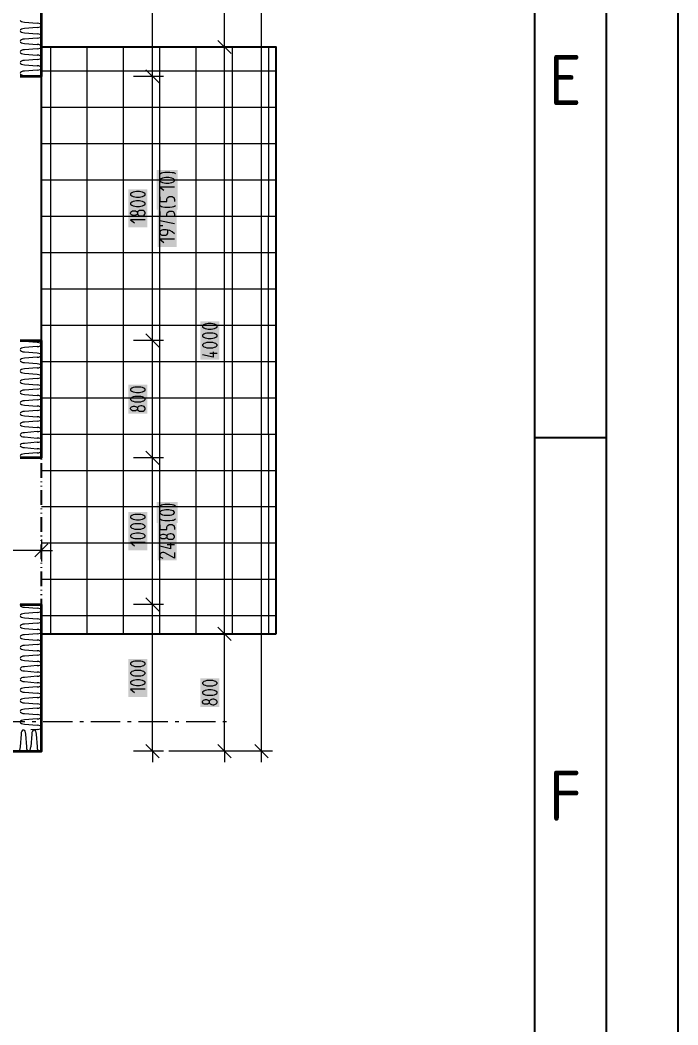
# Model space of a CAD drawing. Header units: millimetres. Extents: x 0 to 594, y 0 to 420.
# Drawn here: x 548.1 to 594, y 119 to 189.2 of the extents above; entities that cross this region are included whole.
import ezdxf

# ---------------------------------------------------------------- set-up
doc = ezdxf.new("R2010")
doc.units = ezdxf.units.MM
doc.header["$LTSCALE"] = 8
for name, color, linetype in [('035', 5, 'Continuous'), ('07', 7, 'Continuous'), ('PDF_Koty delkove', 7, 'Continuous'), ('PDF_Obecne 0.25', 7, 'Continuous'), ('PDF_Okna', 7, 'Continuous'), ('PDF_Osy hlavni', 7, 'Continuous'), ('PDF_Srafy', 7, 'Continuous'), ('PDF_Steny sendvic', 7, 'Continuous'), ('PDF_Zatepleni', 7, 'Continuous')]:
    doc.layers.add(name, color=color, linetype=linetype)
doc.styles.add('ISO Proportional', font='isocp.shx')

# ---------------------------------------------------------------- blocks, each defined once
blk = doc.blocks.new('IEC_border_a2')
at = {"layer": '035'}
for p, q in [((584, 10), (584, 410)), ((589, 159.962), (584.017, 159.962))]:
    blk.add_line(p, q, dxfattribs=at)
blk.add_lwpolyline([(0, 420), (594, 420), (594, 0), (0, 0)], close=True, dxfattribs=at)
at = {"layer": '07'}
blk.add_lwpolyline([(5, 415), (589, 415), (589, 5), (5, 5)], close=True, dxfattribs=at)
at = {"layer": '035', "style": 'ISO Proportional'}
for s, p in [('E', (585.017, 183.216)), ('F', (585.017, 133.216))]:
    blk.add_text(s, height=3.5, dxfattribs=at).set_placement(p)

msp = doc.modelspace()

# ---------------------------------------------------------------- linework, layer by layer
at = {"layer": 'PDF_Koty delkove', "lineweight": 18}
for points in [[(562.342, 138.074), (562.342, 146.274), (562.342, 187.274), (562.342, 225.352), (562.342, 246.672), (562.342, 284.748), (562.342, 333.95), (562.342, 350.348)], [(557.319, 138.074), (557.319, 143.658), (557.319, 144.157), (557.319, 148.324), (557.319, 148.584), (557.319, 148.924), (557.319, 157.224), (557.319, 157.269), (557.319, 158.574), (557.319, 166.774), (557.319, 174.309), (557.319, 174.816), (557.319, 179.076), (557.319, 179.742), (557.319, 185.224), (557.319, 225.352), (557.319, 238.985), (557.319, 246.672), (557.319, 286.801), (557.319, 297.05), (557.319, 305.25), (557.319, 323.7), (557.319, 333.95)], [(564.929, 138.074), (564.929, 333.95)], [(562.803, 186.813), (561.88, 187.735)], [(562.342, 187.274), (561.983, 187.274), (558.447, 187.274)], [(563.11, 187.274), (562.342, 187.274), (561.573, 187.274)], [(557.78, 184.763), (556.858, 185.685)], [(557.319, 185.224), (556.96, 185.224), (555.987, 185.224)], [(558.088, 185.224), (557.319, 185.224), (556.55, 185.224)], [(557.832, 178.423), (557.866, 178.451), (557.934, 178.492), (558.036, 178.519), (558.173, 178.533), (558.514, 178.533), (558.686, 178.519), (558.788, 178.506), (558.857, 178.478), (558.924, 178.423)], [(558.857, 177.494), (557.832, 177.494), (558.104, 177.276)], [(556.396, 176.52), (556.191, 176.52), (556.089, 176.506), (555.969, 176.478), (555.867, 176.437), (555.798, 176.383), (555.782, 176.355), (555.782, 176.301), (555.798, 176.273), (555.867, 176.219), (555.969, 176.178), (556.089, 176.15), (556.191, 176.136), (556.396, 176.136), (556.498, 176.15), (556.618, 176.178), (556.721, 176.219), (556.789, 176.273), (556.807, 176.301), (556.807, 176.355), (556.789, 176.383), (556.721, 176.437), (556.618, 176.478), (556.498, 176.506), (556.396, 176.52)], [(557.832, 176.811), (557.832, 176.483), (558.309, 176.483), (558.309, 176.62), (558.344, 176.715), (558.395, 176.77), (558.481, 176.824), (558.548, 176.838), (558.617, 176.838), (558.686, 176.824), (558.753, 176.797), (558.804, 176.756), (558.839, 176.702), (558.857, 176.62)], [(558.857, 176.62), (558.857, 176.483)], [(556.259, 175.616), (556.242, 175.589), (556.191, 175.548), (556.123, 175.521), (556.054, 175.507), (555.986, 175.507), (555.918, 175.521), (555.849, 175.548), (555.798, 175.603), (555.782, 175.644), (555.782, 175.698), (555.798, 175.739), (555.849, 175.794), (555.918, 175.821), (555.986, 175.835), (556.054, 175.835), (556.123, 175.821), (556.191, 175.794), (556.242, 175.753), (556.259, 175.726)], [(558.924, 176.182), (558.857, 176.128), (558.788, 176.1), (558.686, 176.087), (558.514, 176.073), (558.173, 176.073), (558.036, 176.087), (557.934, 176.114), (557.866, 176.155), (557.832, 176.182)], [(557.832, 175.79), (557.832, 175.462), (558.309, 175.462), (558.309, 175.598), (558.344, 175.694), (558.395, 175.749), (558.481, 175.803), (558.548, 175.817), (558.617, 175.817), (558.686, 175.803), (558.753, 175.776), (558.804, 175.735), (558.839, 175.68), (558.857, 175.598), (558.857, 175.462)], [(556.807, 175.205), (555.782, 175.205)], [(555.782, 175.205), (556.054, 174.987)], [(558.036, 174.778), (557.832, 174.778), (557.832, 175.161), (558.857, 174.942)], [(558.857, 174.232), (558.686, 174.368), (558.514, 174.45), (558.276, 174.505), (558.036, 174.505), (557.968, 174.491), (557.917, 174.464), (557.883, 174.437), (557.848, 174.396), (557.832, 174.341), (557.832, 174.286)], [(557.832, 174.286), (557.848, 174.232), (557.883, 174.191), (557.917, 174.163), (557.968, 174.136), (558.036, 174.122), (558.173, 174.122), (558.241, 174.136), (558.309, 174.163), (558.361, 174.232), (558.378, 174.286), (558.378, 174.478)], [(558.857, 173.849), (557.832, 173.849), (558.104, 173.63)], [(561.418, 167.952), (561.213, 167.952), (561.112, 167.938), (560.992, 167.911), (560.889, 167.87), (560.821, 167.815), (560.804, 167.787), (560.804, 167.733)], [(560.804, 167.733), (560.821, 167.705), (560.889, 167.651), (560.992, 167.61), (561.112, 167.582), (561.213, 167.568), (561.418, 167.568), (561.521, 167.582), (561.641, 167.61), (561.743, 167.651), (561.812, 167.705), (561.829, 167.733), (561.829, 167.787), (561.812, 167.815), (561.743, 167.87), (561.641, 167.911), (561.521, 167.938), (561.418, 167.952)], [(557.78, 166.313), (556.858, 167.235)], [(557.319, 166.774), (557.311, 166.774), (557.305, 166.774), (557.266, 166.774), (557.261, 166.774), (556.96, 166.774), (555.987, 166.774)], [(558.088, 166.774), (557.319, 166.774), (556.55, 166.774)], [(560.821, 166.501), (560.804, 166.473), (560.804, 166.419), (560.821, 166.391), (560.889, 166.337), (560.992, 166.296), (561.112, 166.268), (561.213, 166.254), (561.418, 166.254), (561.521, 166.268), (561.641, 166.296), (561.743, 166.337), (561.812, 166.391), (561.829, 166.419), (561.829, 166.473), (561.812, 166.501), (561.743, 166.555), (561.641, 166.597), (561.521, 166.624), (561.418, 166.638)], [(561.418, 166.638), (561.213, 166.638), (561.112, 166.624), (560.992, 166.597), (560.889, 166.555), (560.821, 166.501)], [(561.555, 165.981), (561.555, 165.597), (560.804, 165.762)], [(561.829, 165.871), (561.317, 165.871)], [(556.259, 161.963), (556.242, 161.936), (556.191, 161.895), (556.123, 161.867), (556.054, 161.853), (555.986, 161.853), (555.918, 161.867), (555.849, 161.895), (555.798, 161.95), (555.782, 161.991), (555.782, 162.045), (555.798, 162.086), (555.849, 162.141), (555.918, 162.168), (555.986, 162.182), (556.054, 162.182), (556.123, 162.168), (556.191, 162.141), (556.242, 162.1)], [(556.242, 162.1), (556.259, 162.073)], [(557.78, 158.113), (556.858, 159.036)], [(557.319, 158.574), (557.195, 158.574), (557.192, 158.574), (557.166, 158.574), (557.162, 158.574), (556.96, 158.574), (555.987, 158.574)], [(558.088, 158.574), (557.319, 158.574), (556.55, 158.574)], [(557.832, 155.217), (557.866, 155.245), (557.934, 155.286), (558.036, 155.313), (558.173, 155.327), (558.514, 155.327), (558.686, 155.313), (558.788, 155.3), (558.857, 155.272), (558.924, 155.217)], [(556.396, 154.627), (556.191, 154.627), (556.089, 154.613), (555.969, 154.586), (555.867, 154.545), (555.798, 154.49), (555.782, 154.463), (555.782, 154.408), (555.798, 154.38), (555.867, 154.326), (555.969, 154.285), (556.089, 154.257), (556.191, 154.243), (556.396, 154.243), (556.498, 154.257), (556.618, 154.285), (556.721, 154.326), (556.789, 154.38), (556.807, 154.408), (556.807, 154.463), (556.789, 154.49), (556.721, 154.545), (556.618, 154.586), (556.498, 154.613)], [(556.498, 154.613), (556.396, 154.627)], [(558.446, 154.944), (558.241, 154.944), (558.139, 154.93), (558.019, 154.903), (557.917, 154.862), (557.848, 154.808), (557.832, 154.78), (557.832, 154.726), (557.848, 154.698), (557.917, 154.644), (558.019, 154.603), (558.139, 154.575), (558.241, 154.561), (558.446, 154.561), (558.548, 154.575), (558.668, 154.603), (558.771, 154.644), (558.839, 154.698), (558.857, 154.726), (558.857, 154.78), (558.839, 154.808), (558.771, 154.862)], [(558.771, 154.862), (558.668, 154.903), (558.548, 154.93), (558.446, 154.944)], [(558.924, 154.289), (558.857, 154.234), (558.788, 154.207), (558.686, 154.193), (558.514, 154.179), (558.173, 154.179), (558.036, 154.193), (557.934, 154.221), (557.866, 154.262), (557.832, 154.289)], [(557.832, 153.896), (557.832, 153.568), (558.309, 153.568), (558.309, 153.705), (558.344, 153.8), (558.395, 153.855), (558.481, 153.909), (558.548, 153.923), (558.617, 153.923), (558.686, 153.909), (558.753, 153.882), (558.804, 153.841), (558.839, 153.787), (558.857, 153.705), (558.857, 153.568)], [(556.396, 153.313), (556.191, 153.313), (556.089, 153.299), (555.969, 153.272), (555.867, 153.231), (555.798, 153.176), (555.782, 153.148), (555.782, 153.094), (555.798, 153.066), (555.867, 153.012), (555.969, 152.971), (556.089, 152.943), (556.191, 152.929), (556.396, 152.929), (556.498, 152.943), (556.618, 152.971), (556.721, 153.012), (556.789, 153.066), (556.807, 153.094), (556.807, 153.148), (556.789, 153.176), (556.721, 153.231)], [(556.721, 153.231), (556.618, 153.272), (556.498, 153.299), (556.396, 153.313)], [(558.309, 153.021), (558.292, 152.994), (558.241, 152.953), (558.173, 152.926), (558.104, 152.912), (558.036, 152.912), (557.968, 152.926), (557.899, 152.953), (557.848, 153.008), (557.832, 153.049), (557.832, 153.103), (557.848, 153.144), (557.899, 153.199), (557.968, 153.226)], [(557.968, 153.226), (558.036, 153.24), (558.104, 153.24), (558.173, 153.226), (558.241, 153.199), (558.292, 153.158), (558.309, 153.131)], [(550.018, 152.573), (549.096, 151.65)], [(549.557, 152.88), (549.557, 152.111), (549.557, 151.343)], [(556.807, 152.656), (555.782, 152.656), (556.054, 152.437)], [(558.583, 152.611), (558.583, 152.228), (557.832, 152.393)], [(558.857, 152.502), (558.344, 152.502)], [(549.557, 152.111), (545.764, 152.111), (543.801, 152.111), (503.945, 152.111), (501.177, 152.111), (500.926, 152.111), (484.253, 152.111), (479.786, 152.111), (459.665, 152.111), (457.459, 152.111), (457.409, 152.111), (456.898, 152.111), (441.762, 152.111), (431.818, 152.111), (428.355, 152.111), (416.513, 152.111), (415.268, 152.111)], [(549.557, 152.111), (550.326, 152.111)], [(558.857, 151.955), (558.857, 151.572), (558.173, 151.928), (558.104, 151.955), (558.002, 151.955), (557.934, 151.928), (557.883, 151.887), (557.848, 151.846), (557.832, 151.791), (557.832, 151.737), (557.848, 151.682), (557.883, 151.641), (557.934, 151.6), (558.036, 151.572)], [(557.319, 148.324), (557.15, 148.324), (557.149, 148.324), (557.051, 148.324), (557.05, 148.324), (557.04, 148.324), (557.038, 148.324), (556.96, 148.324), (555.987, 148.324)], [(558.088, 148.324), (557.319, 148.324), (556.55, 148.324)], [(557.78, 147.863), (556.858, 148.786)], [(562.803, 145.813), (561.88, 146.736)], [(562.342, 146.274), (561.983, 146.274), (558.447, 146.274)], [(563.11, 146.274), (562.342, 146.274), (561.573, 146.274)], [(556.396, 143.72), (556.191, 143.72), (556.089, 143.706), (555.969, 143.679), (555.867, 143.638), (555.798, 143.584), (555.782, 143.556), (555.782, 143.501), (555.798, 143.473), (555.867, 143.419), (555.969, 143.378), (556.089, 143.35), (556.191, 143.336), (556.396, 143.336), (556.498, 143.35), (556.618, 143.378), (556.721, 143.419), (556.789, 143.473), (556.807, 143.501), (556.807, 143.556), (556.789, 143.584), (556.721, 143.638)], [(556.721, 143.638), (556.618, 143.679), (556.498, 143.706), (556.396, 143.72)], [(556.807, 142.406), (555.782, 142.406), (556.054, 142.187)], [(561.418, 142.366), (561.213, 142.366), (561.112, 142.352), (560.992, 142.325), (560.889, 142.284), (560.821, 142.23), (560.804, 142.202)], [(560.804, 142.202), (560.804, 142.148), (560.821, 142.12), (560.889, 142.066), (560.992, 142.025), (561.112, 141.997), (561.213, 141.983), (561.418, 141.983), (561.521, 141.997), (561.641, 142.025), (561.743, 142.066), (561.812, 142.12), (561.829, 142.148), (561.829, 142.202), (561.812, 142.23), (561.743, 142.284), (561.641, 142.325), (561.521, 142.352), (561.418, 142.366)], [(561.282, 141.463), (561.264, 141.436), (561.213, 141.395), (561.145, 141.368), (561.077, 141.354), (561.008, 141.354), (560.94, 141.368), (560.872, 141.395), (560.821, 141.45), (560.804, 141.491), (560.804, 141.545), (560.821, 141.586), (560.872, 141.641), (560.94, 141.668), (561.008, 141.682), (561.077, 141.682), (561.145, 141.668), (561.213, 141.641), (561.264, 141.6), (561.282, 141.573)], [(557.78, 137.613), (556.858, 138.536)], [(562.803, 137.613), (561.88, 138.536)], [(565.39, 137.613), (564.468, 138.536)], [(557.319, 138.074), (555.987, 138.074)], [(558.088, 138.074), (557.319, 138.074), (556.55, 138.074)], [(557.319, 138.074), (557.319, 137.306)], [(562.342, 138.074), (558.447, 138.074)], [(563.11, 138.074), (562.342, 138.074), (561.573, 138.074)], [(562.342, 138.074), (562.342, 137.306)], [(564.929, 137.306), (564.929, 138.074), (562.777, 138.074)], [(565.698, 138.074), (564.929, 138.074), (564.16, 138.074)]]:
    msp.add_lwpolyline(points, dxfattribs=at)
for points in [[(558.446, 178.15), (558.241, 178.15), (558.139, 178.136), (558.019, 178.109), (557.917, 178.068), (557.848, 178.014), (557.832, 177.986), (557.832, 177.932), (557.848, 177.904), (557.917, 177.85), (558.019, 177.809), (558.139, 177.781), (558.241, 177.767), (558.446, 177.767), (558.548, 177.781), (558.668, 177.809), (558.771, 177.85), (558.839, 177.904), (558.857, 177.932), (558.857, 177.986), (558.839, 178.014), (558.771, 178.068), (558.668, 178.109), (558.548, 178.136)], [(556.396, 177.177), (556.191, 177.177), (556.089, 177.163), (555.969, 177.136), (555.867, 177.094), (555.798, 177.04), (555.782, 177.012), (555.782, 176.958), (555.798, 176.93), (555.867, 176.876), (555.969, 176.835), (556.089, 176.807), (556.191, 176.793), (556.396, 176.793), (556.498, 176.807), (556.618, 176.835), (556.721, 176.876), (556.789, 176.93), (556.807, 176.958), (556.807, 177.012), (556.789, 177.04), (556.721, 177.094), (556.618, 177.136), (556.498, 177.163)], [(556.567, 175.863), (556.498, 175.863), (556.413, 175.849), (556.328, 175.808), (556.277, 175.753), (556.259, 175.726), (556.259, 175.616), (556.277, 175.589), (556.328, 175.534), (556.413, 175.493), (556.498, 175.479), (556.567, 175.479), (556.652, 175.493), (556.738, 175.534), (556.789, 175.589), (556.807, 175.644), (556.807, 175.698), (556.789, 175.753), (556.738, 175.808), (556.652, 175.849)], [(561.418, 167.295), (561.213, 167.295), (561.112, 167.281), (560.992, 167.254), (560.889, 167.213), (560.821, 167.158), (560.804, 167.13), (560.804, 167.076), (560.821, 167.048), (560.889, 166.994), (560.992, 166.953), (561.112, 166.925), (561.213, 166.911), (561.418, 166.911), (561.521, 166.925), (561.641, 166.953), (561.743, 166.994), (561.812, 167.048), (561.829, 167.076), (561.829, 167.13), (561.812, 167.158), (561.743, 167.213), (561.641, 167.254), (561.521, 167.281)], [(556.396, 163.523), (556.191, 163.523), (556.089, 163.509), (555.969, 163.482), (555.867, 163.441), (555.798, 163.387), (555.782, 163.359), (555.782, 163.305), (555.798, 163.277), (555.867, 163.223), (555.969, 163.182), (556.089, 163.154), (556.191, 163.14), (556.396, 163.14), (556.498, 163.154), (556.618, 163.182), (556.721, 163.223), (556.789, 163.277), (556.807, 163.305), (556.807, 163.359), (556.789, 163.387), (556.721, 163.441), (556.618, 163.482), (556.498, 163.509)], [(556.396, 162.866), (556.191, 162.866), (556.089, 162.852), (555.969, 162.825), (555.867, 162.784), (555.798, 162.73), (555.782, 162.702), (555.782, 162.648), (555.798, 162.62), (555.867, 162.566), (555.969, 162.524), (556.089, 162.497), (556.191, 162.483), (556.396, 162.483), (556.498, 162.497), (556.618, 162.524), (556.721, 162.566), (556.789, 162.62), (556.807, 162.648), (556.807, 162.702), (556.789, 162.73), (556.721, 162.784), (556.618, 162.825), (556.498, 162.852)], [(556.567, 162.209), (556.498, 162.209), (556.413, 162.195), (556.328, 162.155), (556.277, 162.1), (556.259, 162.073), (556.259, 161.963), (556.277, 161.936), (556.328, 161.881), (556.413, 161.84), (556.498, 161.826), (556.567, 161.826), (556.652, 161.84), (556.738, 161.881), (556.789, 161.936), (556.807, 161.991), (556.807, 162.045), (556.789, 162.1), (556.738, 162.155), (556.652, 162.195)], [(556.396, 153.97), (556.191, 153.97), (556.089, 153.956), (555.969, 153.929), (555.867, 153.888), (555.798, 153.833), (555.782, 153.805), (555.782, 153.751), (555.798, 153.723), (555.867, 153.669), (555.969, 153.628), (556.089, 153.6), (556.191, 153.586), (556.396, 153.586), (556.498, 153.6), (556.618, 153.628), (556.721, 153.669), (556.789, 153.723), (556.807, 153.751), (556.807, 153.805), (556.789, 153.833), (556.721, 153.888), (556.618, 153.929), (556.498, 153.956)], [(558.617, 153.267), (558.548, 153.267), (558.463, 153.253), (558.378, 153.213), (558.327, 153.158), (558.309, 153.131), (558.309, 153.021), (558.327, 152.994), (558.378, 152.939), (558.463, 152.898), (558.548, 152.884), (558.617, 152.884), (558.702, 152.898), (558.788, 152.939), (558.839, 152.994), (558.857, 153.049), (558.857, 153.103), (558.839, 153.158), (558.788, 153.213), (558.702, 153.253)], [(556.396, 144.377), (556.191, 144.377), (556.089, 144.363), (555.969, 144.336), (555.867, 144.295), (555.798, 144.241), (555.782, 144.213), (555.782, 144.158), (555.798, 144.131), (555.867, 144.076), (555.969, 144.035), (556.089, 144.007), (556.191, 143.993), (556.396, 143.993), (556.498, 144.007), (556.618, 144.035), (556.721, 144.076), (556.789, 144.131), (556.807, 144.158), (556.807, 144.213), (556.789, 144.241), (556.721, 144.295), (556.618, 144.336), (556.498, 144.363)], [(556.396, 143.063), (556.191, 143.063), (556.089, 143.049), (555.969, 143.022), (555.867, 142.981), (555.798, 142.926), (555.782, 142.899), (555.782, 142.844), (555.798, 142.816), (555.867, 142.762), (555.969, 142.721), (556.089, 142.693), (556.191, 142.679), (556.396, 142.679), (556.498, 142.693), (556.618, 142.721), (556.721, 142.762), (556.789, 142.816), (556.807, 142.844), (556.807, 142.899), (556.789, 142.926), (556.721, 142.981), (556.618, 143.022), (556.498, 143.049)], [(561.418, 143.023), (561.213, 143.023), (561.112, 143.009), (560.992, 142.982), (560.889, 142.941), (560.821, 142.887), (560.804, 142.859), (560.804, 142.805), (560.821, 142.777), (560.889, 142.723), (560.992, 142.682), (561.112, 142.654), (561.213, 142.64), (561.418, 142.64), (561.521, 142.654), (561.641, 142.682), (561.743, 142.723), (561.812, 142.777), (561.829, 142.805), (561.829, 142.859), (561.812, 142.887), (561.743, 142.941), (561.641, 142.982), (561.521, 143.009)], [(561.589, 141.709), (561.521, 141.709), (561.436, 141.695), (561.35, 141.655), (561.299, 141.6), (561.282, 141.573), (561.282, 141.463), (561.299, 141.436), (561.35, 141.381), (561.436, 141.34), (561.521, 141.326), (561.589, 141.326), (561.674, 141.34), (561.76, 141.381), (561.812, 141.436), (561.829, 141.491), (561.829, 141.545), (561.812, 141.6), (561.76, 141.655), (561.674, 141.695)]]:
    msp.add_lwpolyline(points, close=True, dxfattribs=at)
at = {"layer": 'PDF_Koty delkove', "color": 7, "lineweight": 18, "true_color": 0xffffff, "transparency": 33554559}
for points in [[(559.079, 175.919), (559.079, 178.686), (557.61, 175.919), (557.61, 178.686)], [(556.96, 174.668), (556.96, 177.33), (555.628, 174.668), (555.628, 177.33)], [(559.01, 173.312), (559.01, 175.97), (557.678, 173.312), (557.678, 175.97)], [(561.983, 165.443), (561.983, 168.105), (560.65, 165.443), (560.65, 168.105)], [(556.96, 161.672), (556.96, 163.677), (555.628, 161.672), (555.628, 163.677)], [(559.079, 154.025), (559.079, 155.481), (557.61, 154.025), (557.61, 155.481)], [(556.96, 152.118), (556.96, 154.78), (555.628, 152.118), (555.628, 154.78)], [(559.01, 151.418), (559.01, 154.076), (557.678, 151.418), (557.678, 154.076)], [(556.96, 141.868), (556.96, 144.53), (555.628, 141.868), (555.628, 144.53)], [(561.983, 141.172), (561.983, 143.177), (560.65, 141.172), (560.65, 143.177)]]:
    msp.add_solid(points, dxfattribs=at)
at = {"layer": 'PDF_Obecne 0.25', "lineweight": 25}
for points in [[(565.957, 146.274), (565.957, 187.274), (549.557, 187.274)], [(549.557, 146.274), (565.957, 146.274)]]:
    msp.add_lwpolyline(points, dxfattribs=at)
at = {"layer": 'PDF_Okna', "lineweight": 25}
msp.add_lwpolyline([(549.557, 166.774), (549.557, 185.224)], dxfattribs=at)
at = {"layer": 'PDF_Osy hlavni', "lineweight": 18}
for points in [[(548.389, 140.124), (546.339, 140.124)], [(549.158, 140.124), (548.901, 140.124)], [(551.72, 140.124), (549.67, 140.124)], [(552.489, 140.124), (552.233, 140.124)], [(555.051, 140.124), (553.001, 140.124)], [(555.82, 140.124), (555.564, 140.124)], [(558.383, 140.124), (556.333, 140.124)], [(559.151, 140.124), (558.895, 140.124)], [(561.714, 140.124), (559.664, 140.124)], [(562.47, 140.124), (562.226, 140.124)]]:
    msp.add_lwpolyline(points, dxfattribs=at)
at = {"layer": 'PDF_Osy hlavni', "lineweight": 18, "transparency": 33554559}
msp.add_solid([(562.516, 140.124), (562.47, 140.078), (562.47, 140.171), (562.424, 140.124)], dxfattribs=at)
at = {"layer": 'PDF_Srafy', "lineweight": 9}
for points in [[(550.198, 187.274), (550.198, 185.58), (550.198, 180.507), (550.198, 175.434), (550.198, 170.36), (550.198, 165.287), (550.198, 160.213), (550.198, 155.14)], [(552.735, 187.274), (552.735, 183.044), (552.735, 177.97), (552.735, 172.897), (552.735, 167.823), (552.735, 162.75), (552.735, 157.677), (552.735, 152.603), (552.735, 147.53), (552.735, 146.274)], [(555.272, 187.274), (555.272, 185.58)], [(557.809, 187.274), (557.809, 183.044)], [(560.345, 187.274), (560.345, 185.58), (560.345, 180.507)], [(562.882, 187.274), (562.882, 183.044), (562.882, 177.97)], [(565.419, 187.274), (565.419, 185.58), (565.419, 180.507), (565.419, 175.434)], [(565.957, 185.58), (565.419, 185.58), (560.345, 185.58), (555.272, 185.58), (550.198, 185.58), (549.557, 185.58)], [(555.272, 185.58), (555.272, 180.507), (555.272, 175.434), (555.272, 170.36), (555.272, 165.287), (555.272, 160.213), (555.272, 155.14), (555.272, 150.066), (555.272, 146.274)], [(565.957, 183.044), (562.882, 183.044), (557.809, 183.044), (552.735, 183.044), (549.557, 183.044)], [(557.809, 183.044), (557.809, 177.97), (557.809, 172.897), (557.809, 167.823), (557.809, 162.75), (557.809, 157.677), (557.809, 152.603), (557.809, 147.53), (557.809, 146.274)], [(550.198, 180.507), (549.557, 180.507)], [(565.957, 180.507), (565.419, 180.507), (560.345, 180.507), (555.272, 180.507), (550.198, 180.507)], [(560.345, 180.507), (560.345, 175.434), (560.345, 170.36), (560.345, 165.287), (560.345, 160.213), (560.345, 155.14), (560.345, 150.066), (560.345, 146.274)], [(552.735, 177.97), (549.557, 177.97)], [(565.957, 177.97), (562.882, 177.97), (557.809, 177.97), (552.735, 177.97)], [(562.882, 177.97), (562.882, 172.897), (562.882, 167.823), (562.882, 162.75), (562.882, 157.677), (562.882, 152.603), (562.882, 147.53), (562.882, 146.274)], [(555.272, 175.434), (550.198, 175.434), (549.557, 175.434)], [(565.957, 175.434), (565.419, 175.434), (560.345, 175.434), (555.272, 175.434)], [(565.957, 160.213), (565.419, 160.213), (565.419, 165.287), (565.419, 170.36), (565.419, 175.434)], [(552.735, 172.897), (549.557, 172.897)], [(565.957, 172.897), (562.882, 172.897), (557.809, 172.897), (552.735, 172.897)], [(555.272, 170.36), (550.198, 170.36), (549.557, 170.36)], [(565.957, 170.36), (565.419, 170.36), (560.345, 170.36), (555.272, 170.36)], [(557.809, 167.823), (552.735, 167.823), (549.557, 167.823)], [(565.957, 167.823), (562.882, 167.823), (557.809, 167.823)], [(560.345, 165.287), (555.272, 165.287), (550.198, 165.287), (549.557, 165.287)], [(565.957, 165.287), (565.419, 165.287), (560.345, 165.287)], [(562.882, 162.75), (557.809, 162.75), (552.735, 162.75), (549.557, 162.75)], [(565.957, 162.75), (562.882, 162.75)], [(565.419, 160.213), (560.345, 160.213), (555.272, 160.213), (550.198, 160.213), (549.557, 160.213)], [(565.419, 160.213), (565.419, 155.14), (565.419, 150.066), (565.419, 146.274)], [(565.957, 157.677), (562.882, 157.677), (557.809, 157.677), (552.735, 157.677), (549.557, 157.677)], [(565.957, 155.14), (565.419, 155.14), (560.345, 155.14), (555.272, 155.14), (550.198, 155.14), (549.557, 155.14)], [(550.198, 155.14), (550.198, 150.066), (550.198, 146.274)], [(565.957, 152.603), (562.882, 152.603), (557.809, 152.603), (552.735, 152.603), (549.557, 152.603)], [(565.957, 150.066), (565.419, 150.066), (560.345, 150.066), (555.272, 150.066), (550.198, 150.066), (549.557, 150.066)], [(565.957, 147.53), (562.882, 147.53), (557.809, 147.53), (552.735, 147.53), (549.557, 147.53)]]:
    msp.add_lwpolyline(points, dxfattribs=at)
at = {"layer": 'PDF_Steny sendvic', "lineweight": 25}
for points in [[(549.557, 158.469), (549.557, 158.521)], [(549.557, 157.188), (549.557, 158.213)], [(549.557, 156.881), (549.557, 156.932)], [(549.557, 156.573), (549.557, 156.624)], [(549.557, 155.292), (549.557, 156.317)], [(549.557, 154.984), (549.557, 155.036)], [(549.557, 154.677), (549.557, 154.728)], [(549.557, 153.396), (549.557, 154.421)], [(549.557, 153.088), (549.557, 153.139)], [(549.557, 152.781), (549.557, 152.832)], [(549.557, 151.499), (549.557, 152.524)], [(549.557, 151.192), (549.557, 151.243)], [(549.557, 150.884), (549.557, 150.936)], [(549.557, 149.603), (549.557, 150.628)], [(549.557, 149.296), (549.557, 149.347)], [(549.557, 148.988), (549.557, 149.039)], [(549.557, 148.324), (549.557, 148.732)]]:
    msp.add_lwpolyline(points, dxfattribs=at)
at = {"layer": 'PDF_Steny sendvic', "lineweight": 25, "transparency": 33554559}
for points in [[(549.557, 158.51), (549.493, 158.574), (549.621, 158.574), (549.557, 158.638)], [(549.557, 148.26), (549.493, 148.324), (549.621, 148.324), (549.557, 148.388)]]:
    msp.add_solid(points, dxfattribs=at)
at = {"layer": 'PDF_Zatepleni', "lineweight": 35}
for points in [[(549.557, 185.224), (549.557, 223.866)], [(549.557, 185.224), (548.071, 185.224)], [(548.071, 166.774), (549.557, 166.774)], [(549.557, 158.574), (549.557, 166.774)], [(549.557, 158.574), (548.071, 158.574)], [(545.816, 138.074), (549.557, 138.074), (549.557, 139.561), (549.557, 148.324)], [(548.071, 148.324), (549.557, 148.324)]]:
    msp.add_lwpolyline(points, dxfattribs=at)
at = {"layer": 'PDF_Zatepleni', "lineweight": 9}
for points in [[(548.071, 189.147), (548.092, 189.105), (548.157, 189.057), (548.253, 189.025), (548.368, 189.013)], [(548.368, 189.013), (549.26, 188.94)], [(548.368, 189.013), (548.368, 189.013)], [(549.557, 188.791), (549.534, 188.848), (549.47, 188.896), (549.373, 188.928), (549.26, 188.94)], [(548.368, 188.569), (548.253, 188.557), (548.157, 188.525), (548.092, 188.477), (548.071, 188.435)], [(548.071, 188.404), (548.092, 188.362), (548.157, 188.314), (548.253, 188.281), (548.368, 188.27)], [(549.26, 188.642), (548.368, 188.569)], [(548.368, 188.27), (549.26, 188.197)], [(548.368, 188.27), (548.368, 188.27)], [(549.26, 188.642), (549.373, 188.654), (549.47, 188.686), (549.534, 188.734), (549.557, 188.791)], [(549.557, 188.048), (549.534, 188.105), (549.47, 188.153), (549.373, 188.185), (549.26, 188.197)], [(548.368, 187.826), (548.253, 187.814), (548.157, 187.782), (548.092, 187.733), (548.071, 187.692)], [(548.071, 187.661), (548.092, 187.619), (548.157, 187.571), (548.253, 187.538), (548.368, 187.527)], [(549.26, 187.899), (548.368, 187.826)], [(548.368, 187.527), (549.26, 187.453)], [(548.368, 187.527), (548.368, 187.527)], [(549.26, 187.899), (549.373, 187.911), (549.47, 187.943), (549.534, 187.991), (549.557, 188.048)], [(549.557, 187.305), (549.534, 187.362), (549.47, 187.41), (549.373, 187.442), (549.26, 187.453)], [(548.368, 187.083), (548.253, 187.071), (548.157, 187.039), (548.092, 186.99), (548.071, 186.949)], [(548.071, 186.918), (548.092, 186.876), (548.157, 186.828), (548.253, 186.795), (548.368, 186.784)], [(549.26, 187.156), (548.368, 187.083)], [(548.368, 186.784), (549.26, 186.71)], [(548.368, 186.784), (548.368, 186.784)], [(549.26, 187.156), (549.373, 187.167), (549.47, 187.2), (549.534, 187.248), (549.557, 187.305)], [(548.368, 186.339), (548.253, 186.328), (548.157, 186.296), (548.092, 186.247), (548.071, 186.206)], [(548.071, 186.174), (548.092, 186.133), (548.157, 186.084), (548.253, 186.052), (548.368, 186.041)], [(549.26, 186.413), (548.368, 186.339)], [(548.368, 186.041), (549.26, 185.967)], [(548.368, 186.041), (548.368, 186.041)], [(549.557, 186.562), (549.534, 186.619), (549.47, 186.667), (549.373, 186.699), (549.26, 186.71)], [(549.26, 186.413), (549.373, 186.424), (549.47, 186.457), (549.534, 186.505), (549.557, 186.562)], [(548.368, 185.596), (548.253, 185.585), (548.157, 185.553), (548.092, 185.504), (548.071, 185.463)], [(548.071, 185.431), (548.092, 185.39), (548.157, 185.341), (548.253, 185.309), (548.368, 185.298)], [(549.26, 185.67), (548.368, 185.596)], [(549.557, 185.819), (549.534, 185.875), (549.47, 185.924), (549.373, 185.956), (549.26, 185.967)], [(549.26, 185.67), (549.373, 185.681), (549.47, 185.713), (549.534, 185.762), (549.557, 185.819)], [(548.368, 185.298), (549.26, 185.224)], [(548.368, 185.298), (548.368, 185.298)], [(548.368, 185.298), (548.368, 185.298)], [(549.26, 185.224), (549.26, 185.224)], [(548.142, 166.774), (548.157, 166.763), (548.253, 166.731), (548.368, 166.72)], [(548.368, 166.72), (549.26, 166.646), (549.373, 166.635), (549.47, 166.603), (549.534, 166.554), (549.557, 166.497)], [(548.368, 166.72), (548.368, 166.72)], [(549.26, 166.349), (549.373, 166.36), (549.47, 166.392), (549.534, 166.441), (549.557, 166.497)], [(548.368, 166.275), (548.253, 166.264), (548.157, 166.232), (548.092, 166.183), (548.071, 166.142)], [(548.071, 166.11), (548.092, 166.069), (548.157, 166.02), (548.253, 165.988), (548.368, 165.977)], [(549.26, 166.349), (548.368, 166.275)], [(548.368, 165.977), (549.26, 165.903), (549.373, 165.892), (549.47, 165.859), (549.534, 165.811), (549.557, 165.754)], [(548.368, 165.977), (548.368, 165.977)], [(549.26, 165.606), (549.373, 165.617), (549.47, 165.649), (549.534, 165.697), (549.557, 165.754)], [(548.368, 165.532), (548.253, 165.521), (548.157, 165.488), (548.092, 165.44), (548.071, 165.398)], [(548.071, 165.367), (548.092, 165.326), (548.157, 165.277), (548.253, 165.245), (548.368, 165.233)], [(549.26, 165.606), (548.368, 165.532)], [(548.368, 165.233), (549.26, 165.16), (549.373, 165.149), (549.47, 165.116), (549.534, 165.068), (549.557, 165.011)], [(548.368, 165.233), (548.368, 165.233)], [(549.26, 164.863), (549.373, 164.874), (549.47, 164.906), (549.534, 164.954), (549.557, 165.011)], [(548.368, 164.789), (548.253, 164.778), (548.157, 164.745), (548.092, 164.697), (548.071, 164.655)], [(548.071, 164.624), (548.092, 164.583), (548.157, 164.534), (548.253, 164.502), (548.368, 164.49)], [(549.26, 164.863), (548.368, 164.789)], [(548.368, 164.49), (549.26, 164.417), (549.373, 164.405), (549.47, 164.373), (549.534, 164.325), (549.557, 164.268)], [(548.368, 164.49), (548.368, 164.49)], [(548.368, 164.046), (548.253, 164.035), (548.157, 164.002), (548.092, 163.954), (548.071, 163.912)], [(548.071, 163.881), (548.092, 163.839), (548.157, 163.791)], [(548.157, 163.791), (548.253, 163.759), (548.368, 163.747)], [(549.26, 164.119), (548.368, 164.046)], [(548.368, 163.747), (549.26, 163.674)], [(548.368, 163.747), (548.368, 163.747)], [(549.26, 164.119), (549.373, 164.131), (549.47, 164.163), (549.534, 164.211), (549.557, 164.268)], [(549.534, 163.582), (549.47, 163.63), (549.373, 163.662), (549.26, 163.674)], [(549.557, 163.525), (549.534, 163.582)], [(548.368, 163.303), (548.253, 163.291), (548.157, 163.259), (548.092, 163.211), (548.071, 163.169)], [(548.071, 163.138), (548.092, 163.096), (548.157, 163.048), (548.253, 163.015), (548.368, 163.004)], [(549.26, 163.376), (548.368, 163.303)], [(548.368, 163.004), (549.26, 162.93)], [(548.368, 163.004), (548.368, 163.004)], [(549.26, 163.376), (549.373, 163.388), (549.47, 163.42), (549.534, 163.468), (549.557, 163.525)], [(549.557, 162.782), (549.534, 162.839), (549.47, 162.887), (549.373, 162.919), (549.26, 162.93)], [(548.368, 162.56), (548.253, 162.548), (548.157, 162.516), (548.092, 162.467), (548.071, 162.426)], [(548.071, 162.395), (548.092, 162.353), (548.157, 162.305), (548.253, 162.272), (548.368, 162.261)], [(549.26, 162.633), (548.368, 162.56)], [(548.368, 162.261), (549.26, 162.187)], [(548.368, 162.261), (548.368, 162.261)], [(549.26, 162.633), (549.373, 162.645), (549.47, 162.677), (549.534, 162.725), (549.557, 162.782)], [(549.557, 162.039), (549.534, 162.096), (549.47, 162.144), (549.373, 162.176), (549.26, 162.187)], [(548.368, 161.817), (548.253, 161.805), (548.157, 161.773), (548.092, 161.724), (548.071, 161.683)], [(548.071, 161.652), (548.092, 161.61), (548.157, 161.562), (548.253, 161.529), (548.368, 161.518)], [(549.26, 161.89), (548.368, 161.817)], [(548.368, 161.518), (549.26, 161.444)], [(548.368, 161.518), (548.368, 161.518)], [(549.26, 161.89), (549.373, 161.901), (549.47, 161.934), (549.534, 161.982), (549.557, 162.039)], [(548.368, 161.073), (548.253, 161.062), (548.157, 161.03), (548.092, 160.981), (548.071, 160.94)], [(548.071, 160.908), (548.092, 160.867), (548.157, 160.818), (548.253, 160.786), (548.368, 160.775)], [(549.26, 161.147), (548.368, 161.073)], [(548.368, 160.775), (549.26, 160.701)], [(548.368, 160.775), (548.368, 160.775)], [(549.557, 161.296), (549.534, 161.353), (549.47, 161.401), (549.373, 161.433), (549.26, 161.444)], [(549.26, 161.147), (549.373, 161.158), (549.47, 161.191), (549.534, 161.239), (549.557, 161.296)], [(548.368, 160.33), (548.253, 160.319), (548.157, 160.287), (548.092, 160.238), (548.071, 160.197)], [(548.071, 160.165), (548.092, 160.124), (548.157, 160.075), (548.253, 160.043), (548.368, 160.032)], [(549.26, 160.404), (548.368, 160.33)], [(549.557, 160.553), (549.534, 160.609), (549.47, 160.658), (549.373, 160.69), (549.26, 160.701)], [(549.26, 160.404), (549.373, 160.415), (549.47, 160.447), (549.534, 160.496), (549.557, 160.553)], [(548.368, 159.587), (548.253, 159.576), (548.157, 159.543), (548.092, 159.495), (548.071, 159.453)], [(548.071, 159.422), (548.092, 159.381), (548.157, 159.332), (548.253, 159.3), (548.368, 159.288)], [(548.368, 160.032), (549.26, 159.958)], [(548.368, 160.032), (548.368, 160.032)], [(549.26, 159.661), (548.368, 159.587)], [(549.557, 159.809), (549.534, 159.866), (549.47, 159.914), (549.373, 159.947), (549.26, 159.958)], [(549.26, 159.661), (549.373, 159.672), (549.47, 159.704), (549.534, 159.753), (549.557, 159.809)], [(548.368, 158.844), (548.253, 158.833), (548.157, 158.8), (548.092, 158.752), (548.071, 158.71)], [(548.071, 158.679), (548.092, 158.638), (548.157, 158.589), (548.201, 158.574)], [(548.368, 159.288), (549.26, 159.215)], [(548.368, 159.288), (548.368, 159.288)], [(549.26, 158.918), (548.368, 158.844)], [(549.557, 159.066), (549.534, 159.123), (549.47, 159.171), (549.373, 159.204), (549.26, 159.215)], [(549.26, 158.918), (549.373, 158.929), (549.47, 158.961)], [(549.47, 158.961), (549.534, 159.009), (549.557, 159.066)], [(548.08, 148.324), (548.071, 148.307)], [(548.071, 148.275), (548.092, 148.234), (548.157, 148.185), (548.253, 148.153), (548.368, 148.142)], [(548.368, 148.142), (549.26, 148.068)], [(548.368, 148.142), (548.368, 148.142)], [(548.368, 147.697), (548.253, 147.686), (548.157, 147.654), (548.092, 147.605), (548.071, 147.564)], [(548.071, 147.532), (548.092, 147.491), (548.157, 147.442), (548.253, 147.41), (548.368, 147.399)], [(549.26, 147.771), (548.368, 147.697)], [(549.557, 147.919), (549.534, 147.976), (549.47, 148.025), (549.373, 148.057), (549.26, 148.068)], [(549.26, 147.771), (549.373, 147.782), (549.47, 147.814), (549.534, 147.863), (549.557, 147.919)], [(548.368, 146.954), (548.253, 146.943), (548.157, 146.91), (548.092, 146.862), (548.071, 146.82)], [(548.071, 146.789), (548.092, 146.748), (548.157, 146.699), (548.253, 146.667), (548.368, 146.655)], [(548.368, 147.399), (549.26, 147.325)], [(548.368, 147.399), (548.368, 147.399)], [(549.26, 147.028), (548.368, 146.954)], [(549.557, 147.176), (549.534, 147.233), (549.47, 147.281), (549.373, 147.314), (549.26, 147.325)], [(549.26, 147.028), (549.373, 147.039), (549.47, 147.071), (549.534, 147.12), (549.557, 147.176)], [(548.368, 146.211), (548.253, 146.2), (548.157, 146.167), (548.092, 146.119), (548.071, 146.077)], [(548.071, 146.046), (548.092, 146.005), (548.157, 145.956), (548.253, 145.924), (548.368, 145.912)], [(548.368, 146.655), (549.26, 146.582)], [(548.368, 146.655), (548.368, 146.655)], [(549.26, 146.285), (548.368, 146.211)], [(549.557, 146.433), (549.534, 146.49), (549.47, 146.538), (549.373, 146.571), (549.26, 146.582)], [(549.26, 146.285), (549.373, 146.296), (549.47, 146.328), (549.534, 146.376), (549.557, 146.433)], [(548.368, 145.468), (548.253, 145.457), (548.157, 145.424), (548.092, 145.376), (548.071, 145.334)], [(548.368, 145.912), (549.26, 145.839)], [(548.368, 145.912), (548.368, 145.912)], [(549.26, 145.542), (548.368, 145.468)], [(549.557, 145.69), (549.534, 145.747), (549.47, 145.795), (549.373, 145.827), (549.26, 145.839)], [(549.26, 145.542), (549.373, 145.553), (549.47, 145.585), (549.534, 145.633), (549.557, 145.69)], [(548.071, 145.303), (548.092, 145.261), (548.157, 145.213), (548.253, 145.181), (548.368, 145.169)], [(548.368, 144.725), (548.253, 144.713), (548.157, 144.681), (548.092, 144.633), (548.071, 144.591)], [(548.368, 145.169), (549.26, 145.096)], [(548.368, 145.169), (548.368, 145.169)], [(549.26, 144.798), (548.368, 144.725)], [(549.557, 144.947), (549.534, 145.004), (549.47, 145.052), (549.373, 145.084), (549.26, 145.096)], [(549.26, 144.798), (549.373, 144.81), (549.47, 144.842), (549.534, 144.89), (549.557, 144.947)], [(548.071, 144.56), (548.092, 144.518)], [(548.368, 143.982), (548.253, 143.97), (548.157, 143.938), (548.092, 143.89), (548.071, 143.848)], [(548.092, 144.518), (548.157, 144.47), (548.253, 144.437), (548.368, 144.426)], [(548.368, 144.426), (549.26, 144.353)], [(548.368, 144.426), (548.368, 144.426)], [(549.26, 144.055), (548.368, 143.982)], [(549.373, 144.341), (549.26, 144.353)], [(549.26, 144.055), (549.373, 144.067), (549.47, 144.099), (549.534, 144.147), (549.557, 144.204)], [(549.557, 144.204), (549.534, 144.261), (549.47, 144.309), (549.373, 144.341)], [(548.071, 143.817), (548.092, 143.775), (548.157, 143.727), (548.253, 143.694), (548.368, 143.683)], [(548.368, 143.239), (548.253, 143.227), (548.157, 143.195), (548.092, 143.146), (548.071, 143.105)], [(548.368, 143.683), (549.26, 143.609)], [(548.368, 143.683), (548.368, 143.683)], [(549.26, 143.312), (548.368, 143.239)], [(549.557, 143.461), (549.534, 143.518), (549.47, 143.566), (549.373, 143.598), (549.26, 143.609)], [(549.26, 143.312), (549.373, 143.323), (549.47, 143.356), (549.534, 143.404), (549.557, 143.461)], [(548.071, 143.074), (548.092, 143.032), (548.157, 142.984), (548.253, 142.951), (548.368, 142.94)], [(548.368, 142.94), (549.26, 142.866)], [(548.368, 142.94), (548.368, 142.94)], [(549.26, 142.569), (548.368, 142.495)], [(549.557, 142.718), (549.534, 142.775), (549.47, 142.823), (549.373, 142.855), (549.26, 142.866)], [(549.26, 142.569), (549.373, 142.58), (549.47, 142.613), (549.534, 142.661), (549.557, 142.718)], [(548.368, 142.495), (548.253, 142.484), (548.157, 142.452), (548.092, 142.403), (548.071, 142.362)], [(548.071, 142.331), (548.092, 142.289), (548.157, 142.24), (548.253, 142.208), (548.368, 142.197)], [(548.368, 142.197), (549.26, 142.123)], [(548.368, 142.197), (548.368, 142.197)], [(549.26, 141.826), (548.368, 141.752)], [(549.557, 141.975), (549.534, 142.031), (549.47, 142.08), (549.373, 142.112), (549.26, 142.123)], [(549.26, 141.826), (549.373, 141.837), (549.47, 141.869), (549.534, 141.918), (549.557, 141.975)], [(548.368, 141.752), (548.253, 141.741), (548.157, 141.709), (548.092, 141.66), (548.071, 141.619)], [(548.071, 141.587), (548.092, 141.546), (548.157, 141.497), (548.253, 141.465), (548.368, 141.454)], [(548.368, 141.454), (549.26, 141.38)], [(548.368, 141.454), (548.368, 141.454)], [(549.557, 141.231), (549.534, 141.288), (549.47, 141.337), (549.373, 141.369), (549.26, 141.38)], [(549.26, 141.083), (549.373, 141.094), (549.47, 141.126), (549.534, 141.175), (549.557, 141.231)], [(548.368, 141.009), (548.253, 140.998), (548.157, 140.965), (548.092, 140.917), (548.071, 140.875)], [(548.071, 140.844), (548.092, 140.803), (548.157, 140.754), (548.253, 140.722), (548.368, 140.711)], [(549.26, 141.083), (548.368, 141.009)], [(548.368, 140.711), (549.26, 140.637)], [(548.368, 140.711), (548.368, 140.711)], [(549.557, 140.488), (549.534, 140.545), (549.47, 140.593), (549.373, 140.626), (549.26, 140.637)], [(549.26, 140.34), (549.373, 140.351), (549.47, 140.383), (549.534, 140.431), (549.557, 140.488)], [(548.368, 140.266), (548.253, 140.255), (548.157, 140.222), (548.092, 140.174), (548.071, 140.132)], [(548.071, 140.101), (548.092, 140.06), (548.157, 140.011), (548.253, 139.979), (548.368, 139.967)], [(549.26, 140.34), (548.368, 140.266)], [(548.368, 139.967), (549.26, 139.894)], [(548.368, 139.967), (548.368, 139.967)], [(549.557, 139.745), (549.534, 139.802), (549.47, 139.85), (549.373, 139.883), (549.26, 139.894)], [(549.26, 139.597), (549.373, 139.608), (549.47, 139.64), (549.534, 139.688), (549.557, 139.745)], [(548.278, 139.561), (548.236, 139.539), (548.188, 139.475), (548.155, 139.378), (548.144, 139.263), (548.071, 138.372), (548.059, 138.258), (548.027, 138.162), (547.979, 138.097), (547.922, 138.074)], [(548.144, 139.263), (548.144, 139.263)], [(548.309, 139.561), (548.351, 139.539), (548.399, 139.475), (548.431, 139.378), (548.443, 139.263), (548.516, 138.372), (548.528, 138.258), (548.56, 138.162), (548.608, 138.097), (548.665, 138.074)], [(548.887, 139.263), (548.814, 138.372)], [(549.26, 139.597), (548.825, 139.561)], [(549.021, 139.561), (548.979, 139.539), (548.931, 139.475), (548.899, 139.378), (548.887, 139.263)], [(548.887, 139.263), (548.887, 139.263)], [(549.052, 139.561), (549.094, 139.539), (549.142, 139.475), (549.175, 139.378), (549.186, 139.263), (549.26, 138.372), (549.271, 138.258), (549.303, 138.162), (549.351, 138.097), (549.408, 138.074)], [(548.665, 138.074), (548.722, 138.097), (548.77, 138.162), (548.802, 138.258), (548.814, 138.372)], [(549.408, 138.074), (549.465, 138.097), (549.513, 138.162), (549.545, 138.258), (549.557, 138.372)]]:
    msp.add_lwpolyline(points, dxfattribs=at)
at = {"layer": 'PDF_Zatepleni', "lineweight": 9, "transparency": 33554559}
for points in [[(549.26, 188.917), (549.236, 188.94), (549.283, 188.94), (549.26, 188.963)], [(549.26, 188.173), (549.236, 188.197), (549.283, 188.197), (549.26, 188.22)], [(549.26, 187.43), (549.236, 187.453), (549.283, 187.453), (549.26, 187.476)], [(549.26, 186.687), (549.236, 186.71), (549.283, 186.71), (549.26, 186.733)], [(549.26, 185.944), (549.236, 185.967), (549.283, 185.967), (549.26, 185.99)], [(549.236, 185.224), (549.26, 185.247), (549.283, 185.224)], [(549.26, 166.623), (549.236, 166.646), (549.283, 166.646), (549.26, 166.669)], [(549.26, 165.88), (549.236, 165.903), (549.283, 165.903), (549.26, 165.926)], [(549.26, 165.137), (549.236, 165.16), (549.283, 165.16), (549.26, 165.183)], [(549.26, 164.394), (549.236, 164.417), (549.283, 164.417), (549.26, 164.44)], [(549.26, 163.651), (549.236, 163.674), (549.283, 163.674), (549.26, 163.697)], [(549.26, 162.907), (549.236, 162.93), (549.283, 162.93), (549.26, 162.954)], [(549.26, 162.164), (549.236, 162.187), (549.283, 162.187), (549.26, 162.21)], [(549.26, 161.421), (549.236, 161.444), (549.283, 161.444), (549.26, 161.467)], [(549.26, 160.678), (549.236, 160.701), (549.283, 160.701), (549.26, 160.724)], [(549.26, 159.935), (549.236, 159.958), (549.283, 159.958), (549.26, 159.981)], [(549.26, 159.192), (549.236, 159.215), (549.283, 159.215), (549.26, 159.238)], [(549.26, 148.045), (549.236, 148.068), (549.283, 148.068), (549.26, 148.091)], [(549.26, 147.302), (549.236, 147.325), (549.283, 147.325), (549.26, 147.348)], [(549.26, 146.559), (549.236, 146.582), (549.283, 146.582), (549.26, 146.605)], [(549.26, 145.816), (549.236, 145.839), (549.283, 145.839), (549.26, 145.862)], [(549.26, 145.073), (549.236, 145.096), (549.283, 145.096), (549.26, 145.119)], [(549.26, 144.329), (549.236, 144.353), (549.283, 144.353), (549.26, 144.376)], [(549.26, 143.586), (549.236, 143.609), (549.283, 143.609), (549.26, 143.632)], [(549.26, 142.843), (549.236, 142.866), (549.283, 142.866), (549.26, 142.889)], [(549.26, 142.1), (549.236, 142.123), (549.283, 142.123), (549.26, 142.146)], [(549.26, 141.357), (549.236, 141.38), (549.283, 141.38), (549.26, 141.403)], [(549.26, 140.614), (549.236, 140.637), (549.283, 140.637), (549.26, 140.66)], [(549.26, 139.871), (549.236, 139.894), (549.283, 139.894), (549.26, 139.917)], [(548.071, 138.349), (548.047, 138.372), (548.094, 138.372), (548.071, 138.395)], [(548.814, 138.349), (548.791, 138.372), (548.837, 138.372), (548.814, 138.395)], [(549.557, 138.349), (549.534, 138.372), (549.557, 138.395)]]:
    msp.add_solid(points, dxfattribs=at)

# ---------------------------------------------------------------- block references
msp.add_blockref('IEC_border_a2', (0, 0))

doc.saveas('drawing.dxf')
